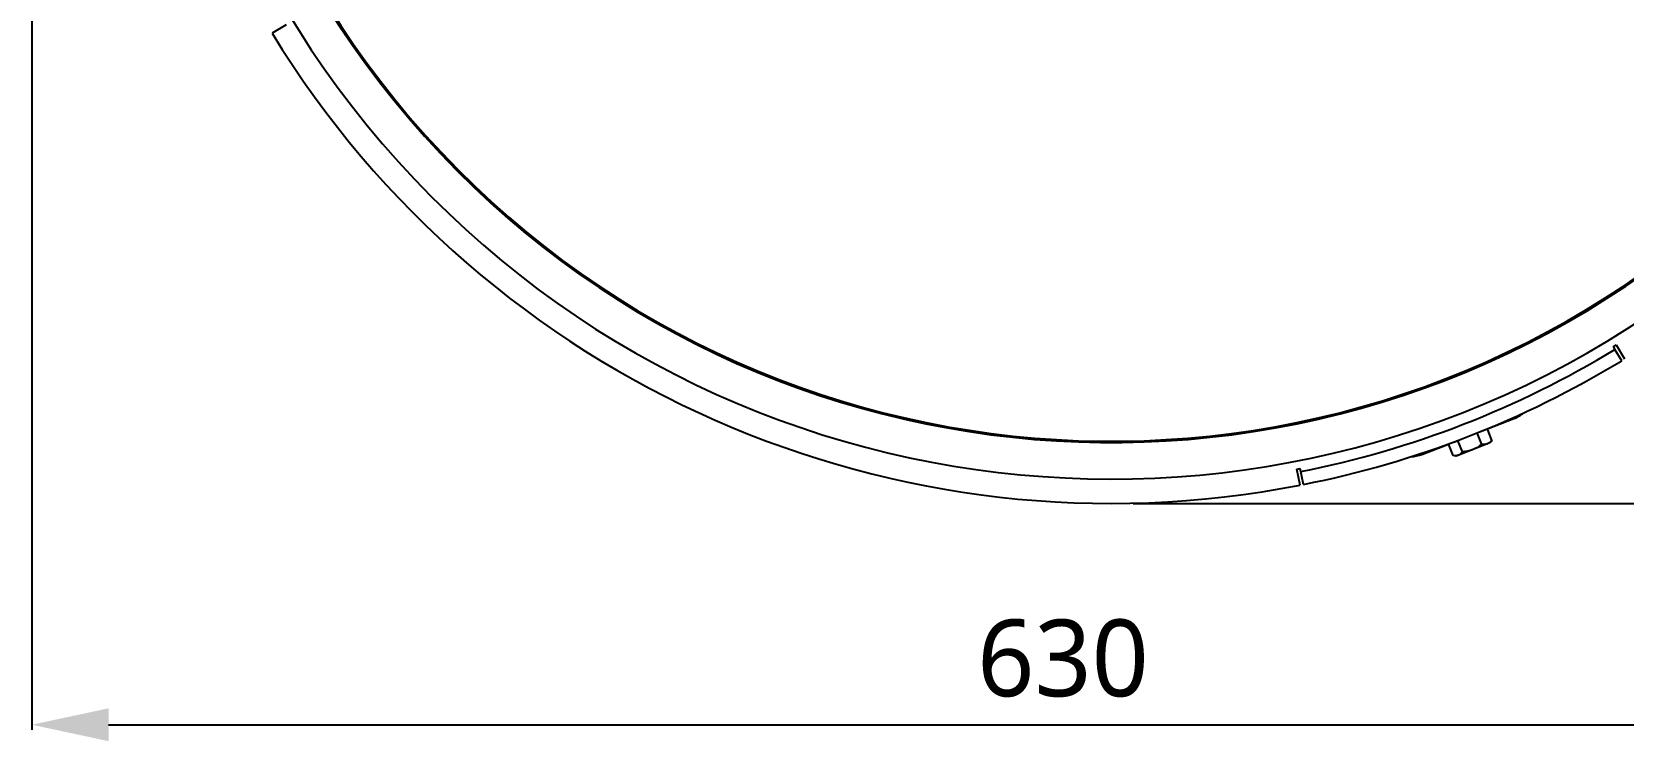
# Model space of a CAD drawing. Header units: millimetres. Extents: x 0 to 2800, y 0 to 1980.
# Drawn here: x 478.5 to 962.2, y 1120.1 to 1335.9 of the extents above; entities that cross this region are included whole.
import ezdxf

# ---------------------------------------------------------------- set-up
doc = ezdxf.new("R2010")
doc.units = ezdxf.units.MM
doc.header["$LTSCALE"] = 154
doc.header["$PDMODE"] = 3
doc.header["$PDSIZE"] = 8
doc.layers.get('0').update_dxf_attribs({"linetype": 'CONTINUOUS'})
doc.layers.get('Defpoints').update_dxf_attribs({"linetype": 'CONTINUOUS'})
doc.styles.get("Standard").update_dxf_attribs({"font": 'msyh.ttc'})
doc.dimstyles.new('DIMSTYLE_1', dxfattribs={"dimtxt": 23.333333, "dimasz": 23.333333, "dimexe": 1.5, "dimexo": 1, "dimgap": 0.875, "dimtad": 1, "dimdsep": 46, "dimtxsty": 'Standard', "dimblk": '_FILLED', "dimblk1": '_FILLED', "dimblk2": '_FILLED', "dimcen": 0.09, "dimazin": 2, "dimtp": 0.01, "dimtm": 0.01, "dimtfac": 1, "dimtofl": 0, "dimtmove": 0, "dimatfit": 3, "dimldrblk": '_FILLED', "dimfxl": 1, "dimtolj": 1, "dimarcsym": 0})
doc.dimstyles.new('DIMSTYLE_2', dxfattribs={"dimtxt": 23.333333, "dimasz": 23.333333, "dimexe": 1.5, "dimexo": 1, "dimgap": 0.875, "dimtad": 1, "dimdec": 0, "dimdsep": 46, "dimtxsty": 'Standard', "dimblk": '_FILLED', "dimblk1": '_FILLED', "dimblk2": '_FILLED', "dimcen": 0.09, "dimazin": 2, "dimtp": 0.01, "dimtm": 0.01, "dimtfac": 1, "dimtdec": 0, "dimtofl": 0, "dimtmove": 0, "dimatfit": 3, "dimldrblk": '_FILLED', "dimfxl": 1, "dimtolj": 1, "dimarcsym": 0})

# ---------------------------------------------------------------- blocks, each defined once
blk = doc.blocks.new('_FILLED')
at = {"color": 0, "linetype": 'ByBlock'}
blk.add_solid([(0, 0), (-1, 0.214), (-1, -0.214)], dxfattribs=at)
blk = doc.blocks.new('*D60')
at = {"color": 0, "linetype": 'Continuous', "lineweight": -2}
for p, q in [((1105.6, 1495.5), (1105.6, 1123.63)), ((478.49, 1382.43), (478.49, 1123.63)), ((501.82, 1125.13), (1082.27, 1125.13))]:
    blk.add_line(p, q, dxfattribs=at)
at = {"layer": 'Defpoints', "color": 0}
for p in [(1105.6, 1496.5), (478.49, 1383.43), (1105.6, 1125.13)]:
    blk.add_point(p, dxfattribs=at)
at = {"color": 0, "linetype": 'ByBlock', "lineweight": -2, "xscale": 23.3333333333, "yscale": 23.3333333333, "zscale": 23.3333333333}
for p, rotation in [((478.49, 1125.13), 179.9999902786), ((1105.6, 1125.13), 359.9999902786)]:
    blk.add_blockref('_FILLED', p, dxfattribs=dict(at, rotation=rotation))
at = {"color": 0, "insert": (791.93, 1157.11), "char_height": 23.3333, "attachment_point": 2, "rotation": 360, "line_spacing_factor": 0.9}
blk.add_mtext('\\A1;\\A1;630', dxfattribs=at)
blk = doc.blocks.new('*D61')
at = {"color": 0, "linetype": 'Continuous', "lineweight": -2}
for p, q in [((813.27, 1790.44), (1231.63, 1790.44)), ((1230.13, 1215.78), (1230.13, 1767.11)), ((813.27, 1192.44), (1231.63, 1192.44))]:
    blk.add_line(p, q, dxfattribs=at)
at = {"layer": 'Defpoints', "color": 0}
for p in [(812.27, 1790.44), (1230.13, 1790.44), (812.27, 1192.44)]:
    blk.add_point(p, dxfattribs=at)
at = {"color": 0, "linetype": 'ByBlock', "lineweight": -2, "xscale": 23.3333333333, "yscale": 23.3333333333, "zscale": 23.3333333333}
for p, rotation in [((1230.13, 1790.44), 90), ((1230.13, 1192.44), 270)]:
    blk.add_blockref('_FILLED', p, dxfattribs=dict(at, rotation=rotation))
at = {"color": 0, "insert": (1198.15, 1507), "char_height": 23.333, "attachment_point": 2, "rotation": 90, "line_spacing_factor": 0.9}
blk.add_mtext('\\A1;%%c600', dxfattribs=at)

msp = doc.modelspace()

# ---------------------------------------------------------------- linework, layer by layer
at = {"linetype": 'Continuous'}
for p, q in [((555.79628, 1338.03236), (551.52352, 1335.43874)), ((959.15508, 1240.12077), (960.00992, 1240.63966)), ((959.15508, 1240.12077), (959.66378, 1239.28273)), ((961.74956, 1235.84658), (959.67398, 1239.26593)), ((960.00992, 1240.63966), (962.60353, 1236.36691)), ((918.82803, 1214.2789), (928.98635, 1218.23094)), ((922.28851, 1211.58712), (920.92568, 1215.09012)), ((901.02768, 1207.35377), (909.08999, 1210.49037)), ((910.45446, 1206.98314), (909.06317, 1210.55932)), ((909.70216, 1210.72853), (911.186, 1211.30581)), ((921.67535, 1210.82147), (911.42384, 1206.83317)), ((913.29054, 1208.08651), (911.92772, 1211.5895)), ((919.20756, 1210.3885), (917.82392, 1213.945)), ((921.67535, 1210.82147), (922.22904, 1211.51156)), ((922.229, 1211.51165), (922.28851, 1211.58712)), ((910.54933, 1206.96773), (910.45446, 1206.98314)), ((911.42384, 1206.83317), (910.54935, 1206.96764)), ((863.01688, 1202.90501), (863.99764, 1203.10024)), ((863.99272, 1198.00287), (863.01688, 1202.90501)), ((864.9738, 1198.19646), (863.99764, 1203.10024))]:
    msp.add_line(p, q, dxfattribs=at)
for centre, radius, start, end in [((806.59944, 1491.44283), 291.6, 48.1460296, 38.6985567), ((806.59944, 1491.44283), 280.49174, 45, 41.73), ((806.59944, 1491.44283), 280.1, 45, 41.73), ((806.59944, 1491.44283), 299, 211.4498993, 281.0666492), ((806.59944, 1491.44283), 295, 281.2582742, 301.2582742), ((806.59944, 1491.44283), 299, 281.2582742, 301.2582742), ((925.36062, 1227.5505), 10, 291.2582742, 310.7280548), ((897.40196, 1216.67332), 10, 271.7885316, 291.2582742)]:
    msp.add_arc(centre, radius, start, end, dxfattribs=at)
for points, knots in [([(919.20756, 1210.3885), (918.78088, 1210.06268), (917.89513, 1209.45141), (916.92728, 1208.97425), (916.42716, 1208.77969)], [0, 0, 0, 0, 0.500107638, 1, 1, 1, 1]), ([(920.92615, 1210.52999), (920.79553, 1210.47918), (920.52306, 1210.39823), (919.94614, 1210.32077), (919.50245, 1210.34835), (919.20756, 1210.3885)], [0, 0, 0, 0, 0.241487913, 0.487215868, 1, 1, 1, 1]), ([(922.28851, 1211.58712), (922.09829, 1211.35825), (921.78989, 1211.03807), (921.31231, 1210.70528), (921.05676, 1210.58081), (920.92615, 1210.52999)], [0, 0, 0, 0, 0.51278426, 0.758512205, 1, 1, 1, 1]), ([(912.05061, 1207.07701), (911.93704, 1207.03283), (911.69966, 1206.96284), (911.19521, 1206.89849), (910.80714, 1206.92796), (910.54936, 1206.96763)], [0, 0, 0, 0, 0.240388135, 0.485500717, 1, 1, 1, 1]), ([(913.29054, 1208.08651), (913.12069, 1207.86655), (912.84352, 1207.55857), (912.40616, 1207.24052), (912.17092, 1207.12382), (912.05061, 1207.07701)], [0, 0, 0, 0, 0.515693556, 0.760460379, 1, 1, 1, 1]), ([(916.42716, 1208.77969), (915.92705, 1208.58512), (914.8912, 1208.28275), (913.82523, 1208.13471), (913.29054, 1208.08651)], [0, 0, 0, 0, 0.499892499, 1, 1, 1, 1])]:
    msp.add_open_spline(points, degree=3, knots=knots, dxfattribs=at)

# ---------------------------------------------------------------- dimensions: what is measured, and where the dimension line sits
for base, p1, p2, angle, text, dimstyle, picture, middle in [((1230.1315, 1790.44283), (812.26611, 1192.44283), (812.26611, 1790.44283), 90, '%%c600', 'DIMSTYLE_1', '*D61', (1230.1315, 1506.99839)), ((1105.59938, 1125.12799), (478.4868, 1383.42966), (1105.59945, 1496.5047), 359.9999903, '\\A1;630', 'DIMSTYLE_2', '*D60', (791.93117, 1125.12804))]:
    dim = msp.add_linear_dim(base=base, p1=p1, p2=p2, angle=angle, text=text, dimstyle=dimstyle, override={"dimtxsty": 'Standard'}, dxfattribs=at)
    dim.commit()
    dim.dimension.update_dxf_attribs({"geometry": picture, "text_midpoint": middle, "dimtype": 160})

doc.saveas('drawing.dxf')
